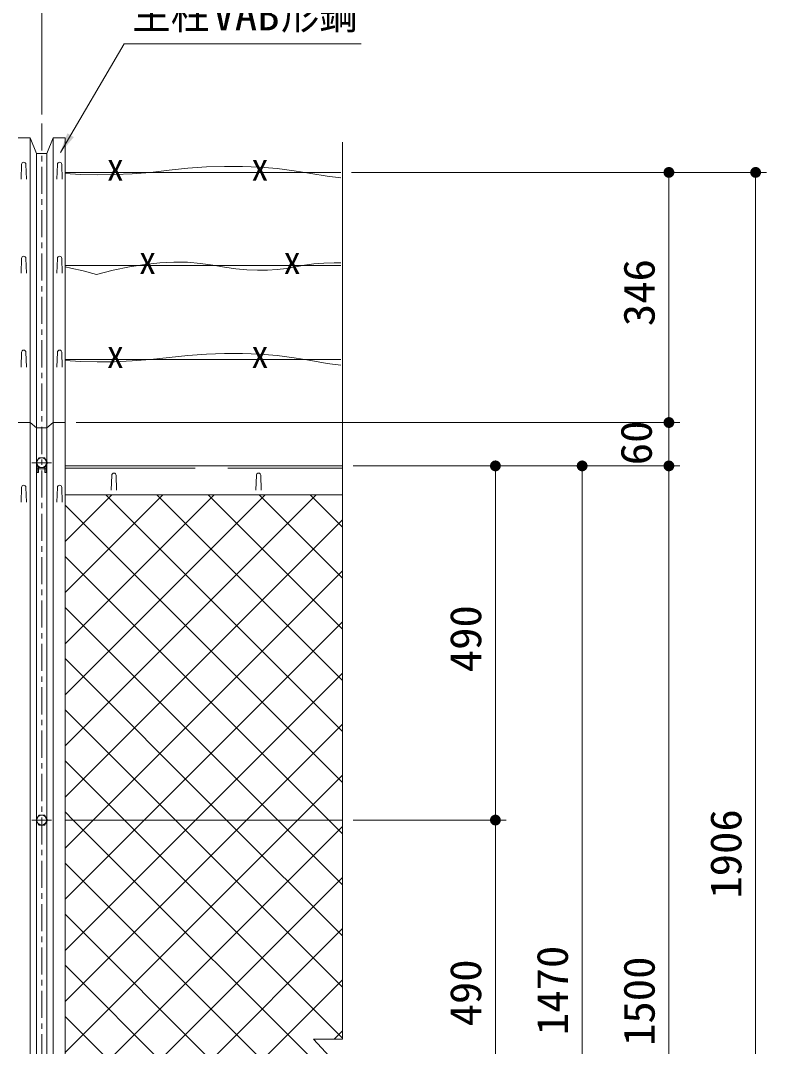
# Model space of a CAD drawing. Units: millimetres, scale not verified. Extents: x -4455 to 4455, y -3150 to 3150.
# Drawn here: x -1537 to -505, y 333 to 1753 of the extents above; entities that cross this region are included whole.
import ezdxf
from ezdxf.enums import TextEntityAlignment as Align

# ---------------------------------------------------------------- set-up
doc = ezdxf.new("R2010")
doc.units = ezdxf.units.MM
doc.header["$LTSCALE"] = 30
doc.linetypes.add('DASHED', pattern=[7.5, 6, -1.5])
doc.linetypes.add('USER1', pattern=[2, 1.25, -0.25, 0.25, -0.25])
for name, color, linetype, lineweight in [('0-1_SUNPOU', 1, 'Continuous', 18), ('0-2_6文字', 3, 'Continuous', 9), ('0-4_1部材', 3, 'Continuous', 18), ('0-5_8部品', 7, 'Continuous', 9), ('0-8_中心線', 1, 'USER1', 18), ('0-9_5寸法', 1, 'Continuous', 18), ('0-A_2網', 4, 'Continuous', 18)]:
    doc.layers.add(name, color=color, linetype=linetype, lineweight=lineweight)
doc.styles.add('ＭＳ ゴシック', font='')
doc.styles.get('ＭＳ ゴシック').set_extended_font_data('MS Gothic')

# ---------------------------------------------------------------- blocks, each defined once
blk = doc.blocks.new('M1')
at = {"layer": '0-1_SUNPOU'}
blk.add_line((-7.5, 0), (-57.86, 0), dxfattribs=at)
for points in [[(0, 0), (-7.5, 0), (-7.44, 0.94)], [(0, 0), (-7.44, -0.94), (-7.5, 0)], [(0, 0), (-7.44, 0.94), (-7.26, 1.87)], [(0, 0), (-7.26, -1.87), (-7.44, -0.94)], [(0, 0), (-7.26, 1.87), (-6.97, 2.76)], [(0, 0), (-6.97, -2.76), (-7.26, -1.87)], [(0, 0), (-6.97, 2.76), (-6.57, 3.61)], [(0, 0), (-6.57, -3.61), (-6.97, -2.76)], [(0, 0), (-6.57, 3.61), (-6.07, 4.41)], [(0, 0), (-6.07, -4.41), (-6.57, -3.61)], [(0, 0), (-6.07, 4.41), (-5.47, 5.13)], [(0, 0), (-5.47, -5.13), (-6.07, -4.41)], [(0, 0), (-5.47, 5.13), (-4.78, 5.78)], [(0, 0), (-4.78, -5.78), (-5.47, -5.13)], [(0, 0), (-4.78, 5.78), (-4.02, 6.33)], [(0, 0), (-4.02, -6.33), (-4.78, -5.78)], [(0, 0), (-4.02, 6.33), (-3.19, 6.79)], [(0, 0), (-3.19, -6.79), (-4.02, -6.33)], [(0, 0), (-3.19, 6.79), (-2.32, 7.13)], [(0, 0), (-2.32, -7.13), (-3.19, -6.79)], [(0, 0), (-2.32, 7.13), (-1.41, 7.37)], [(0, 0), (-1.41, -7.37), (-2.32, -7.13)], [(0, 0), (-1.41, 7.37), (-0.47, 7.49)], [(0, 0), (-0.47, -7.49), (-1.41, -7.37)], [(0, 0), (-0.47, 7.49), (0.47, 7.49)], [(0, 0), (0.47, -7.49), (-0.47, -7.49)], [(0, 0), (0.47, 7.49), (1.41, 7.37)], [(0, 0), (1.41, 7.37), (2.32, 7.13)], [(0, 0), (2.32, 7.13), (3.19, 6.79)], [(0, 0), (3.19, 6.79), (4.02, 6.33)], [(0, 0), (4.02, 6.33), (4.78, 5.78)], [(0, 0), (4.78, 5.78), (5.47, 5.13)], [(0, 0), (5.47, 5.13), (6.07, 4.41)], [(0, 0), (6.07, 4.41), (6.57, 3.61)], [(0, 0), (6.57, 3.61), (6.97, 2.76)], [(0, 0), (6.97, 2.76), (7.26, 1.87)], [(0, 0), (7.26, 1.87), (7.44, 0.94)], [(0, 0), (7.44, 0.94), (7.5, 0)], [(0, 0), (1.41, -7.37), (0.47, -7.49)], [(0, 0), (2.32, -7.13), (1.41, -7.37)], [(0, 0), (3.19, -6.79), (2.32, -7.13)], [(0, 0), (4.02, -6.33), (3.19, -6.79)], [(0, 0), (4.78, -5.78), (4.02, -6.33)], [(0, 0), (5.47, -5.13), (4.78, -5.78)], [(0, 0), (6.07, -4.41), (5.47, -5.13)], [(0, 0), (6.57, -3.61), (6.07, -4.41)], [(0, 0), (6.97, -2.76), (6.57, -3.61)], [(0, 0), (7.26, -1.87), (6.97, -2.76)], [(0, 0), (7.44, -0.94), (7.26, -1.87)], [(0, 0), (7.5, 0), (7.44, -0.94)]]:
    blk.add_solid(points, dxfattribs=at)

msp = doc.modelspace()

# ---------------------------------------------------------------- linework, layer by layer
at = {"layer": '0-2_6文字', "color": 7}
msp.add_lwpolyline([(-1065.46, 1720.21), (-1393.25, 1720.21), (-1481.63, 1569.93)], dxfattribs=at)
msp.add_solid([(-1482.65, 1568.2), (-1471.93, 1596.7), (-1462.95, 1591.42)], dxfattribs=at)
at = {"layer": '0-4_1部材'}
for p, q in [((-1523.46, 1590.28), (-1523.46, -618.43)), ((-1491.46, 1590.28), (-1491.46, -618.43)), ((-1514.46, 1568.57), (-1514.46, -618.43)), ((-1500.46, 1568.57), (-1500.46, -618.43)), ((-1535.95, 1533.01), (-1535.2, 1553.51)), ((-1528.45, 1533.01), (-1529.2, 1553.51)), ((-1486.48, 1533.01), (-1485.73, 1553.51)), ((-1478.98, 1533.01), (-1479.73, 1553.51)), ((-1535.95, 1403.1), (-1535.2, 1423.6)), ((-1528.45, 1403.1), (-1529.2, 1423.6)), ((-1486.48, 1403.1), (-1485.73, 1423.6)), ((-1478.98, 1403.1), (-1479.73, 1423.6)), ((-1535.95, 1273.2), (-1535.2, 1293.7)), ((-1528.45, 1273.2), (-1529.2, 1293.7)), ((-1486.48, 1273.2), (-1485.73, 1293.7)), ((-1478.98, 1273.2), (-1479.73, 1293.7)), ((-1411.21, 1103.07), (-1410.46, 1123.57)), ((-1403.71, 1103.07), (-1404.46, 1123.57)), ((-1211.21, 1103.07), (-1210.46, 1123.57)), ((-1203.71, 1103.07), (-1204.46, 1123.57))]:
    msp.add_line(p, q, dxfattribs=at)
at = {"layer": '0-4_1部材', "color": 7, "lineweight": 9}
for p, q in [((-1491.46, 1590.28), (-1474.96, 1590.28)), ((-1474.96, 1590.28), (-1474.96, -618.43)), ((-1500.46, 1189.33), (-1491.46, 1196.57)), ((-1491.46, 1196.57), (-1474.96, 1196.57)), ((-1514.46, 1189.33), (-1500.46, 1189.33)), ((-1474.96, 1136.57), (-1091.3, 1136.57)), ((-1474.96, 1096.57), (-1091.3, 1096.57)), ((-1474.96, 646.57), (-1091.3, 646.57))]:
    msp.add_line(p, q, dxfattribs=at)
at = {"layer": '0-4_1部材', "color": 4}
for p, q in [((-1091.3, 1584.27), (-1091.3, 343.41)), ((-1131.3, 343.41), (-1051.3, 257.25)), ((-1091.3, 343.41), (-1131.3, 343.41))]:
    msp.add_line(p, q, dxfattribs=at)
at = {"layer": '0-4_1部材', "color": 1}
for p, q in [((-1474.96, 1542.57), (-1093.76, 1542.57)), ((-1474.96, 1413.72), (-1093.76, 1413.72)), ((-1474.96, 1283.81), (-1093.76, 1283.81))]:
    msp.add_line(p, q, dxfattribs=at)
at = {"layer": '0-4_1部材', "color": 1, "linetype": 'DASHED'}
msp.add_line((-1474.96, 1133.57), (-1091.3, 1133.57), dxfattribs=at)
at = {"layer": '0-4_1部材', "color": 7, "lineweight": 9}
for points in [[(-1514.46, 1568.78), (-1523.46, 1590.28), (-1539.96, 1590.28)], [(-1514.46, 1568.78), (-1500.46, 1568.78), (-1491.46, 1590.28)], [(-1514.46, 1189.33), (-1523.46, 1196.57), (-1539.96, 1196.57)]]:
    msp.add_lwpolyline(points, dxfattribs=at)
at = {"layer": '0-4_1部材', "color": 1}
for points in [[(-1474.96, 1541.18), (-1453.84, 1539.81), (-1430.67, 1539.22), (-1406.82, 1539.49), (-1382.3, 1540.62), (-1357.1, 1542.61), (-1331.22, 1545.45), (-1305.21, 1548.25), (-1279.64, 1550.08), (-1254.49, 1550.96), (-1229.76, 1550.88), (-1205.47, 1549.84), (-1181.6, 1547.84), (-1158.16, 1544.88), (-1135.14, 1540.97), (-1112.56, 1537.15), (-1093.76, 1534.88)], [(-1431.64, 1401.34), (-1449.99, 1406.36), (-1466.97, 1410.31), (-1474.96, 1411.8)], [(-1093.76, 1417.28), (-1102.59, 1417.47), (-1117.01, 1417.14), (-1130.77, 1416.13), (-1143.85, 1414.45), (-1156.25, 1412.1), (-1168.6, 1409.78), (-1181.51, 1408.19), (-1194.98, 1407.35), (-1209.02, 1407.24), (-1223.61, 1407.87), (-1238.76, 1409.23), (-1254.48, 1411.34), (-1270.75, 1414.18), (-1287.75, 1416.78), (-1305.64, 1418.19), (-1324.42, 1418.39), (-1344.09, 1417.39), (-1364.64, 1415.18), (-1386.09, 1411.77), (-1408.42, 1407.16), (-1431.64, 1401.34)], [(-1474.96, 1282.42), (-1453.84, 1281.06), (-1430.67, 1280.47), (-1406.82, 1280.74), (-1382.3, 1281.86), (-1357.1, 1283.85), (-1331.22, 1286.7), (-1305.21, 1289.49), (-1279.64, 1291.33), (-1254.49, 1292.2), (-1229.76, 1292.12), (-1205.47, 1291.08), (-1181.6, 1289.09), (-1158.16, 1286.13), (-1135.14, 1282.21), (-1112.56, 1278.39), (-1093.76, 1276.12)]]:
    msp.add_lwpolyline(points, dxfattribs=at)
at = {"layer": '0-4_1部材'}
for centre in [(-1532.2, 1553.51), (-1482.73, 1553.51), (-1532.2, 1423.6), (-1482.73, 1423.6), (-1532.2, 1293.7), (-1482.73, 1293.7), (-1407.46, 1123.57), (-1207.46, 1123.57)]:
    msp.add_arc(centre, 3, 0, 180, dxfattribs=at)
at = {"layer": '0-5_8部品', "color": 1, "linetype": 'USER1', "lineweight": 18}
for p, q in [((-1520.9, 1141.02), (-1494.01, 1141.02)), ((-1520.9, 646.57), (-1494.01, 646.57))]:
    msp.add_line(p, q, dxfattribs=at)
at = {"layer": '0-5_8部品'}
for p, q in [((-1513.71, 1138.26), (-1513.71, 1127.34)), ((-1512.89, 1136.84), (-1513.71, 1136.84)), ((-1502.04, 1136.84), (-1501.21, 1136.84)), ((-1501.21, 1138.26), (-1501.21, 1127.34)), ((-1511.71, 1132.34), (-1513.71, 1132.34)), ((-1511.71, 1132.57), (-1503.21, 1132.57)), ((-1503.21, 1134.8), (-1503.21, 1127.34)), ((-1503.21, 1132.34), (-1501.21, 1132.34)), ((-1503.21, 1127.34), (-1501.21, 1127.34)), ((-1535.99, 1086.41), (-1535.24, 1106.91)), ((-1528.49, 1086.41), (-1529.24, 1106.91)), ((-1486.44, 1086.41), (-1485.69, 1106.91)), ((-1478.94, 1086.41), (-1479.69, 1106.91))]:
    msp.add_line(p, q, dxfattribs=at)
at = {"layer": '0-5_8部品', "color": 3, "lineweight": 18}
for points in [[(-1499.62, 1141.02), (-1503.54, 1147.81), (-1511.38, 1147.81), (-1515.3, 1141.02), (-1511.38, 1134.23), (-1503.54, 1134.23)], [(-1499.62, 646.57), (-1503.54, 653.36), (-1511.38, 653.36), (-1515.3, 646.57), (-1511.38, 639.78), (-1503.54, 639.78)]]:
    msp.add_lwpolyline(points, close=True, dxfattribs=at)
at = {"layer": '0-5_8部品'}
msp.add_lwpolyline([(-1511.71, 1134.8), (-1511.71, 1127.34), (-1513.71, 1127.34)], dxfattribs=at)
at = {"layer": '0-5_8部品', "color": 3, "lineweight": 18}
for centre in [(-1507.46, 1141.02), (-1507.46, 646.57)]:
    msp.add_circle(centre, 6.8, dxfattribs=at)
at = {"layer": '0-5_8部品'}
for centre in [(-1532.24, 1106.91), (-1482.69, 1106.91)]:
    msp.add_arc(centre, 3, 0, 180, dxfattribs=at)
at = {"layer": '0-8_中心線'}
msp.add_line((-1507.46, 1610.38), (-1507.46, -641.27), dxfattribs=at)
at = {"layer": '0-9_5寸法'}
for p, q in [((-1507.46, 1622.9), (-1507.46, 1957.45)), ((-1078.76, 1542.57), (-504.73, 1542.57)), ((-1076.3, 1542.57), (-624.73, 1542.57)), ((-639.73, 1226.57), (-639.73, 1512.57)), ((-519.73, 1512.57), (-519.73, -333.43)), ((-639.73, 1226.57), (-639.73, 1256.57)), ((-1459.96, 1196.57), (-624.73, 1196.57)), ((-1459.96, 1196.57), (-624.73, 1196.57)), ((-639.73, 1136.57), (-639.73, 1196.57)), ((-1076.3, 1136.57), (-624.73, 1136.57)), ((-1076.3, 1136.57), (-864.73, 1136.57)), ((-1076.3, 1136.57), (-624.73, 1136.57)), ((-1076.3, 1136.57), (-744.73, 1136.57)), ((-1076.3, 1136.57), (-864.73, 1136.57)), ((-1076.3, 1136.57), (-624.73, 1136.57)), ((-879.73, 676.57), (-879.73, 1106.57)), ((-759.73, -303.43), (-759.73, 1106.57)), ((-639.73, 1106.57), (-639.73, 1076.57)), ((-639.73, 1106.57), (-639.73, -333.43)), ((-1076.3, 646.57), (-864.73, 646.57)), ((-1076.3, 646.57), (-864.73, 646.57)), ((-879.73, 186.57), (-879.73, 616.57))]:
    msp.add_line(p, q, dxfattribs=at)
at = {"layer": '0-A_2網'}
for p, q in [((-1474.96, 1032.06), (-1410.45, 1096.57)), ((-1474.96, 961.34), (-1339.74, 1096.57)), ((-1474.96, 890.63), (-1269.03, 1096.57)), ((-1474.96, 819.92), (-1198.32, 1096.57)), ((-1474.96, 749.21), (-1127.61, 1096.57)), ((-1091.3, 769.13), (-1418.73, 1096.57)), ((-1091.3, 839.84), (-1348.02, 1096.57)), ((-1091.3, 910.55), (-1277.31, 1096.57)), ((-1091.3, 981.26), (-1206.6, 1096.57)), ((-1091.3, 1051.98), (-1135.89, 1096.57)), ((-1091.3, 698.42), (-1474.96, 1082.09)), ((-1474.96, 678.5), (-1091.3, 1062.17)), ((-1110.16, 646.57), (-1474.96, 1011.38)), ((-1436.19, 646.57), (-1091.3, 991.46)), ((-1180.87, 646.57), (-1474.96, 940.67)), ((-1365.48, 646.57), (-1091.3, 920.75)), ((-1251.58, 646.57), (-1474.96, 869.95)), ((-1294.77, 646.57), (-1091.3, 850.03)), ((-1322.29, 646.57), (-1474.96, 799.24)), ((-1224.05, 646.57), (-1091.3, 779.32)), ((-1153.34, 646.57), (-1091.3, 708.61)), ((-1474.96, 607.79), (-1436.19, 646.57)), ((-1474.96, 537.08), (-1365.48, 646.57)), ((-1474.96, 466.37), (-1294.77, 646.57)), ((-1474.96, 395.66), (-1224.05, 646.57)), ((-1474.96, 324.95), (-1153.34, 646.57)), ((-1091.3, 415.58), (-1322.29, 646.57)), ((-1091.3, 486.29), (-1251.58, 646.57)), ((-1091.3, 557), (-1180.87, 646.57)), ((-1091.3, 627.71), (-1110.16, 646.57)), ((-1474.96, 254.24), (-1091.3, 637.9)), ((-1091.3, 203.45), (-1474.96, 587.11)), ((-1474.96, 183.53), (-1091.3, 567.19)), ((-1115.13, 156.57), (-1474.96, 516.4)), ((-1431.21, 156.57), (-1091.3, 496.48)), ((-1185.84, 156.57), (-1474.96, 445.69)), ((-1360.5, 156.57), (-1091.3, 425.77)), ((-1256.55, 156.57), (-1474.96, 374.98)), ((-1102.94, 343.41), (-1091.3, 355.06))]:
    msp.add_line(p, q, dxfattribs=at)
for points in [[(-1091.3, 344.87), (-1393, 646.57), (-1474.96, 728.53)], [(-1074.39, 257.25), (-1463.71, 646.57), (-1474.96, 657.82)]]:
    msp.add_lwpolyline(points, dxfattribs=at)

# ---------------------------------------------------------------- block references
at = {"layer": '0-9_5寸法'}
for p, rotation in [((-639.73, 1542.57), 90), ((-519.73, 1542.57), 90), ((-639.73, 1196.57), 270), ((-639.73, 1196.57), 270), ((-879.73, 1136.57), 90), ((-759.73, 1136.57), 90), ((-639.73, 1136.57), 90), ((-639.73, 1136.57), 90), ((-879.73, 646.57), 270), ((-879.73, 646.57), 90)]:
    msp.add_blockref('M1', p, dxfattribs=dict(at, rotation=rotation))

# ---------------------------------------------------------------- texts
at = {"layer": '0-2_6文字', "style": 'ＭＳ ゴシック'}
for s, width, p in [('主柱', 0.9, (-1382.06, 1727.85)), ('形鋼', 0.9, (-1176.79, 1727.85)), ('VAB', 1.05, (-1271.26, 1726.13))]:
    msp.add_text(s, height=43.33, dxfattribs=dict(at, width=width)).set_placement(p, align=Align.BOTTOM_LEFT)
at = {"layer": '0-4_1部材', "color": 1, "style": 'ＭＳ ゴシック', "width": 1.2}
for p in [(-1417.29, 1522.29), (-1217.29, 1522.29), (-1372.77, 1393.44), (-1172.77, 1393.44), (-1417.29, 1263.54), (-1217.29, 1263.54)]:
    msp.add_text('X', height=28.81, dxfattribs=at).set_placement(p, align=Align.BOTTOM_LEFT)
at = {"layer": '0-9_5寸法', "color": 3, "style": 'ＭＳ ゴシック', "width": 1.05}
for s, p in [('346', (-646.4, 1329.82)), ('60', (-650.36, 1137.45)), ('490', (-886.4, 851.07)), ('1906', (-526.4, 537.82)), ('1470', (-766.4, 349.07)), ('1500', (-646.4, 334.07)), ('490', (-886.4, 361.07))]:
    msp.add_text(s, height=43.33, rotation=90, dxfattribs=at).set_placement(p, align=Align.BOTTOM_LEFT)

doc.saveas('drawing.dxf')
